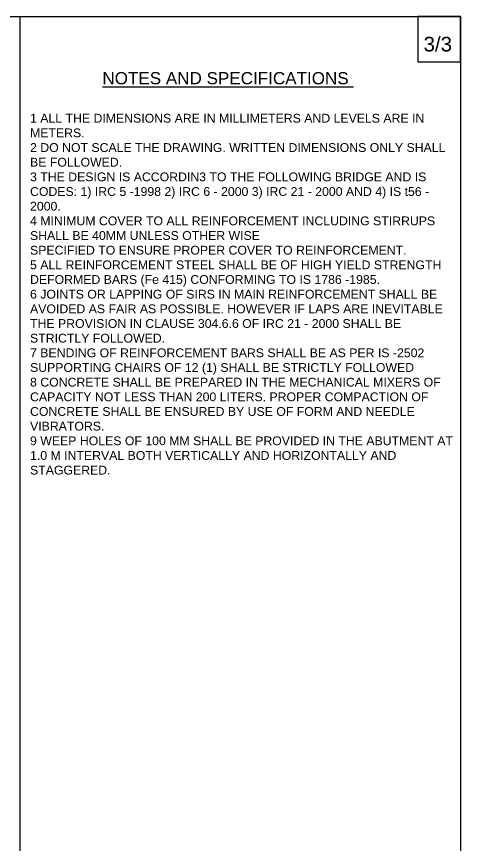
# Model space of a CAD drawing. Header units: millimetres. Extents: x -53237271 to -53214178, y 22158401 to 22173572.
# Drawn here: x -53218724 to -53214178, y 22165101 to 22173572 of the extents above; entities that cross this region are included whole.
import ezdxf

# ---------------------------------------------------------------- set-up
doc = ezdxf.new("R2010")
doc.units = ezdxf.units.MM
doc.header["$MEASUREMENT"] = 0
doc.layers.add('DIMENSION', color=7, linetype='Continuous')
doc.layers.add('TEXT', color=7, linetype='Continuous')
doc.styles.get("Standard").update_dxf_attribs({"font": 'arial.ttf', "height": 50})

msp = doc.modelspace()

# ---------------------------------------------------------------- linework, layer by layer
at = {"layer": 'DIMENSION', "color": 0}
for points in [[(-53214178, 22158401.3), (-53237270.9, 22158401.3), (-53237270.9, 22173571.8), (-53214178, 22173571.8)], [(-53214178, 22173571.8), (-53214614.1, 22173571.8), (-53214614.1, 22173107.3), (-53214178, 22173107.3)]]:
    msp.add_lwpolyline(points, close=True, dxfattribs=at)
at = {"layer": 'DIMENSION'}
msp.add_lwpolyline([(-53218687.9, 22161332.9), (-53218687.9, 22173571.8)], dxfattribs=at)

# ---------------------------------------------------------------- texts
at = {"layer": 'DIMENSION', "color": 0}
msp.add_text('3/3', height=150, dxfattribs=at).set_placement((-53214555.7, 22173214.7))
at = {"layer": 'DIMENSION', "color": 0, "insert": (-53218585.9, 22172576.6), "char_height": 90, "width": 4367.706, "attachment_point": 1}
msp.add_mtext('1 ALL THE DIMENSIONS ARE IN MILLIMETERS AND LEVELS ARE IN METERS. \\P2 DO NOT SCALE THE DRAWING. WRITTEN DIMENSIONS ONLY SHALL BE FOLLOWED. \\P3 THE DESIGN IS ACCORDIN3 TO THE FOLLOWING BRIDGE AND IS CODES: 1) IRC 5 -1998 2) IRC 6 - 2000 3) IRC 21 - 2000 AND 4) IS t56 - 2000. \\P4 MINIMUM COVER TO ALL REINFORCEMENT INCLUDING STIRRUPS SHALL BE 40MM UNLESS OTHER WISE \\PSPECIFIED TO ENSURE PROPER COVER TO REINFORCEMENT. \\P5 ALL REINFORCEMENT STEEL SHALL BE OF HIGH YIELD STRENGTH DEFORMED BARS (Fe 415) CONFORMING TO IS 1786 -1985. \\P6 JOINTS OR LAPPING OF SIRS IN MAIN REINFORCEMENT SHALL BE AVOIDED AS FAIR AS POSSIBLE. HOWEVER IF LAPS ARE INEVITABLE THE PROVISION IN CLAUSE 304.6.6 OF IRC 21 - 2000 SHALL BE STRICTLY FOLLOWED. \\P7 BENDING OF REINFORCEMENT BARS SHALL BE AS PER IS -2502 SUPPORTING CHAIRS OF 12 (1) SHALL BE STRICTLY FOLLOWED \\P8 CONCRETE SHALL BE PREPARED IN THE MECHANICAL MIXERS OF CAPACITY NOT LESS THAN 200 LITERS. PROPER COMPACTION OF CONCRETE SHALL BE ENSURED BY USE OF FORM AND NEEDLE VIBRATORS. \\P9 WEEP HOLES OF 100 MM SHALL BE PROVIDED IN THE ABUTMENT AT 1.0 M INTERVAL BOTH VERTICALLY AND HORIZONTALLY AND STAGGERED. ', dxfattribs=at)
at = {"layer": 'TEXT', "color": 0}
msp.add_text('%%UNOTES AND SPECIFICATIONS ', height=125, dxfattribs=at).set_placement((-53217845.1, 22172878.6))

doc.saveas('drawing.dxf')
